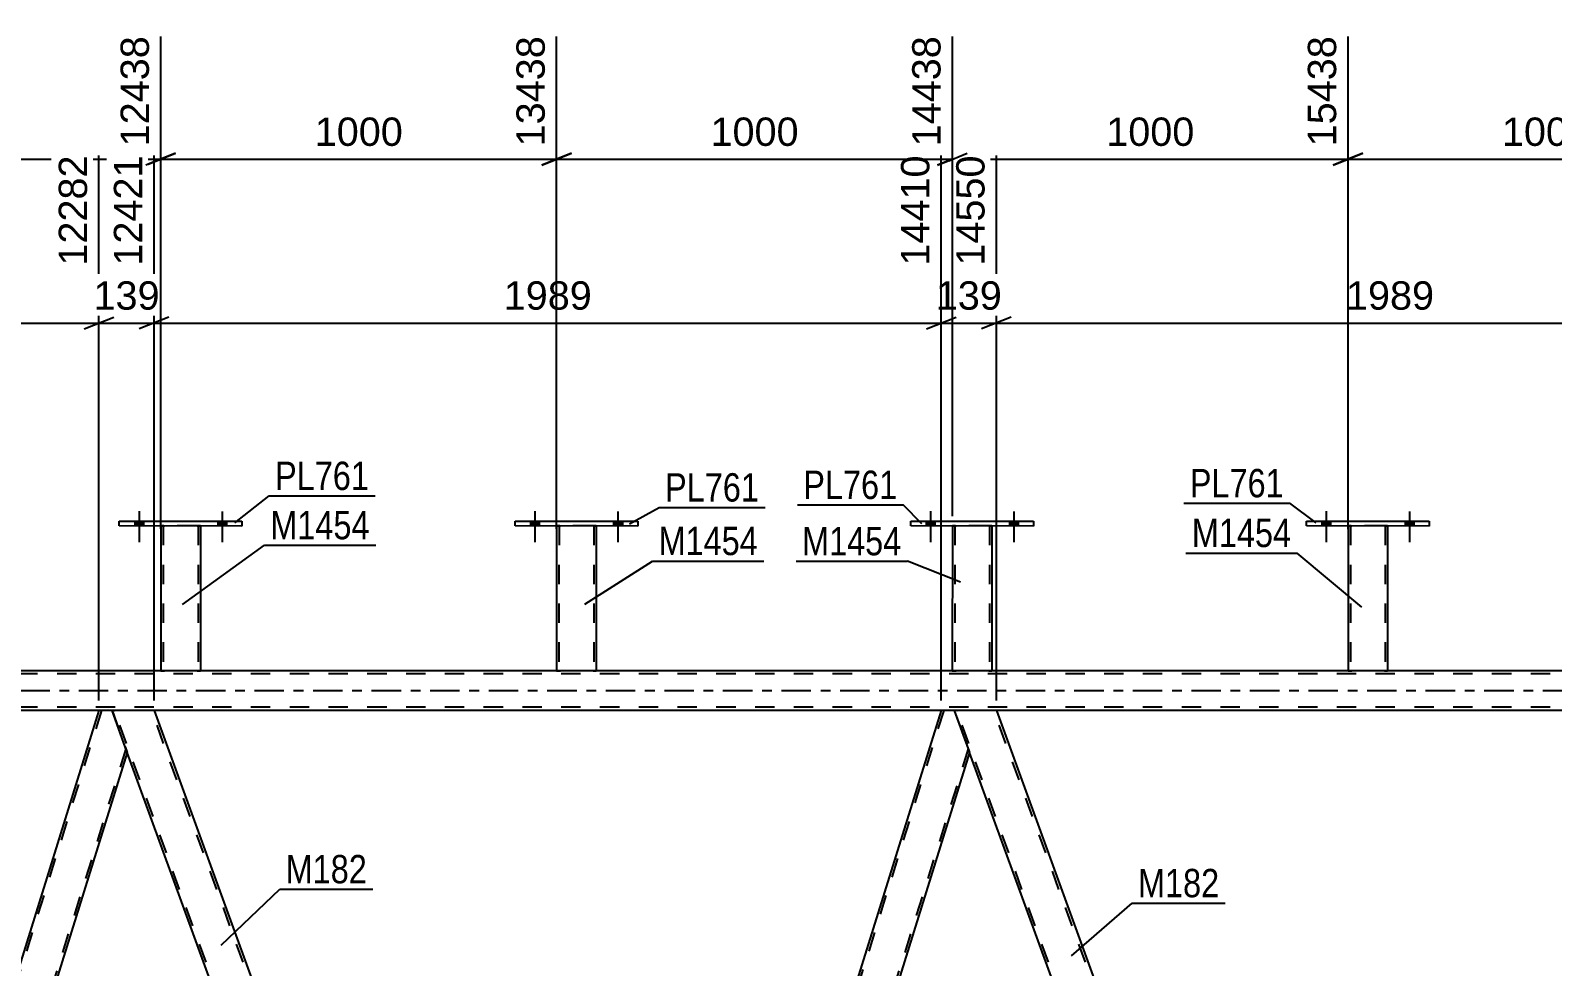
# Model space of a CAD drawing. Header units: millimetres. Extents: x 0 to 841, y 0 to 594.
# Drawn here: x 528.3 to 682.2, y 406.6 to 501.2 of the extents above; entities that cross this region are included whole.
import ezdxf

# ---------------------------------------------------------------- set-up
doc = ezdxf.new("R2010")
doc.units = ezdxf.units.MM
doc.linetypes.add('DXK_LINE_DOT2', pattern=[3.9198, 1.9599, -1.9599])
doc.linetypes.add('DXK_LINE_DOT3', pattern=[5.9187, 2.979, -0.9799, 0.9799, -0.9799])
doc.styles.add('Arial', font='ARIAL.TTF', dxfattribs={"height": 0.2})
doc.styles.add('Arial Narrow', font='ARIALN.TTF', dxfattribs={"height": 0.2})

# ---------------------------------------------------------------- blocks, each defined once
blk = doc.blocks.new('Part-318891418-4508 - 4466')
at = {"color": 7, "linetype": 'DXK_LINE_DOT2'}
for p, q in [((764.22, 436.19), (89.29, 436.19)), ((764.22, 436.51), (101.49, 436.51)), ((545.48, 436.51), (541.48, 436.51)), ((585.48, 436.51), (581.48, 436.51)), ((625.48, 436.51), (621.48, 436.51)), ((665.48, 436.51), (661.48, 436.51)), ((764.22, 432.83), (89.29, 432.83)), ((540.8, 432.51), (535.23, 432.51)), ((625.94, 432.51), (620.36, 432.51))]:
    blk.add_line(p, q, dxfattribs=at)
at = {"color": 2, "linetype": 'Continuous'}
for p, q in [((541.48, 436.51), (505.48, 436.51)), ((581.48, 436.51), (545.48, 436.51)), ((621.48, 436.51), (585.48, 436.51)), ((661.48, 436.51), (625.48, 436.51)), ((701.48, 436.51), (665.48, 436.51)), ((535.23, 432.51), (455.67, 432.51)), ((620.36, 432.51), (540.8, 432.51)), ((705.5, 432.51), (625.94, 432.51))]:
    blk.add_line(p, q, dxfattribs=at)
at = {"color": 7, "linetype": 'DXK_LINE_DOT3'}
blk.add_line((89.29, 434.51), (774.02, 434.51), dxfattribs=at)
blk = doc.blocks.new('Part-318891418-4589 - 4466')
at = {"color": 2, "linetype": 'Continuous'}
for p, q in [((661.48, 451.15), (661.48, 436.51)), ((665.48, 451.14), (665.48, 436.51)), ((661.51, 436.51), (661.48, 436.51)), ((661.62, 436.51), (661.51, 436.51)), ((661.77, 436.51), (661.62, 436.51)), ((665.18, 436.51), (661.77, 436.51)), ((665.34, 436.51), (665.18, 436.51)), ((665.44, 436.51), (665.34, 436.51)), ((665.48, 436.51), (665.44, 436.51))]:
    blk.add_line(p, q, dxfattribs=at)
at = {"color": 7, "linetype": 'DXK_LINE_DOT2'}
for p, q in [((661.48, 451.15), (661.48, 451.15)), ((661.48, 451.15), (661.48, 451.15)), ((661.48, 451.15), (661.48, 451.15)), ((661.52, 451.15), (661.48, 451.15)), ((661.48, 451.15), (661.52, 451.15)), ((661.62, 451.15), (661.52, 451.15)), ((661.52, 451.15), (661.62, 451.15)), ((661.78, 451.15), (661.62, 451.15)), ((661.62, 451.15), (661.78, 451.15)), ((661.72, 451.15), (661.72, 451.15)), ((661.72, 451.15), (661.72, 436.51)), ((661.74, 451.15), (661.72, 451.15)), ((661.72, 451.15), (661.74, 451.15)), ((661.79, 451.15), (661.74, 451.15)), ((661.74, 451.15), (661.79, 451.15)), ((665.19, 451.15), (661.78, 451.15)), ((665.19, 451.15), (661.78, 451.15)), ((665.09, 451.15), (661.79, 451.15)), ((661.79, 451.15), (661.87, 451.15)), ((665.17, 451.15), (661.87, 451.15)), ((665.17, 451.15), (665.09, 451.15)), ((665.22, 451.15), (665.17, 451.15)), ((665.17, 451.15), (665.22, 451.15)), ((665.19, 451.15), (665.34, 451.15)), ((665.34, 451.15), (665.19, 451.15)), ((665.24, 451.15), (665.22, 451.15)), ((665.22, 451.15), (665.24, 451.15)), ((665.24, 451.15), (665.24, 451.15)), ((665.24, 451.15), (665.24, 436.51)), ((665.34, 451.15), (665.45, 451.15)), ((665.45, 451.15), (665.34, 451.15)), ((665.45, 451.15), (665.48, 451.15)), ((665.48, 451.15), (665.45, 451.15)), ((665.48, 451.15), (665.48, 451.15)), ((665.48, 451.15), (665.48, 451.14)), ((665.48, 451.14), (665.48, 451.15)), ((661.48, 436.51), (661.51, 436.51)), ((661.51, 436.51), (661.62, 436.51)), ((661.62, 436.51), (661.77, 436.51)), ((661.74, 436.51), (661.72, 436.51)), ((661.72, 436.51), (661.74, 436.51)), ((661.79, 436.51), (661.74, 436.51)), ((661.74, 436.51), (661.77, 436.51)), ((665.18, 436.51), (661.77, 436.51)), ((661.77, 436.51), (661.79, 436.51)), ((665.09, 436.51), (661.79, 436.51)), ((661.79, 436.51), (661.87, 436.51)), ((665.17, 436.51), (661.87, 436.51)), ((665.17, 436.51), (665.09, 436.51)), ((665.22, 436.51), (665.17, 436.51)), ((665.17, 436.51), (665.22, 436.51)), ((665.18, 436.51), (665.34, 436.51)), ((665.24, 436.51), (665.22, 436.51)), ((665.22, 436.51), (665.24, 436.51)), ((665.34, 436.51), (665.44, 436.51)), ((665.44, 436.51), (665.48, 436.51))]:
    blk.add_line(p, q, dxfattribs=at)
blk = doc.blocks.new('Part-318891418-4534 - 4466')
at = {"color": 2, "linetype": 'Continuous'}
for p, q in [((657.28, 451.15), (657.28, 451.63)), ((657.28, 451.63), (669.68, 451.62)), ((669.68, 451.14), (657.28, 451.15)), ((669.68, 451.62), (669.68, 451.14))]:
    blk.add_line(p, q, dxfattribs=at)
blk = doc.blocks.new('Part-318891418-4703 - 4466')
at = {"color": 2, "linetype": 'Continuous'}
for p, q in [((577.29, 451.15), (577.29, 451.63)), ((577.29, 451.63), (589.69, 451.62)), ((589.69, 451.14), (577.29, 451.15)), ((589.69, 451.62), (589.69, 451.14))]:
    blk.add_line(p, q, dxfattribs=at)
blk = doc.blocks.new('Bolt-318891418-4606 - 4466')
at = {"linetype": 'Continuous'}
for points in [[(538.84, 451.15), (539.72, 451.15), (539.72, 451.63), (538.84, 451.63)], [(547.24, 451.14), (548.12, 451.14), (548.12, 451.62), (547.24, 451.62)]]:
    blk.add_hatch(color=1, dxfattribs=at).paths.add_polyline_path(points)
at = {"color": 1, "linetype": 'Continuous'}
for p, q in [((539.28, 452.63), (539.28, 449.51)), ((547.68, 452.62), (547.68, 449.5)), ((538.84, 451.63), (538.84, 451.15)), ((539.72, 451.63), (539.72, 451.15)), ((547.24, 451.62), (547.24, 451.14)), ((548.12, 451.62), (548.12, 451.14))]:
    blk.add_line(p, q, dxfattribs=at)
blk = doc.blocks.new('Bolt-318891418-4607 - 4466')
at = {"linetype": 'Continuous'}
for points in [[(538.84, 451.15), (539.72, 451.15), (539.72, 451.63), (538.84, 451.63)], [(547.24, 451.14), (548.12, 451.14), (548.12, 451.62), (547.24, 451.62)]]:
    blk.add_hatch(color=1, dxfattribs=at).paths.add_polyline_path(points)
at = {"color": 1, "linetype": 'Continuous'}
for p, q in [((539.28, 452.63), (539.28, 449.51)), ((547.68, 452.62), (547.68, 449.5)), ((538.84, 451.63), (538.84, 451.15)), ((539.72, 451.63), (539.72, 451.15)), ((547.24, 451.62), (547.24, 451.14)), ((548.12, 451.62), (548.12, 451.14))]:
    blk.add_line(p, q, dxfattribs=at)
blk = doc.blocks.new('Bolt-318891418-4608 - 4466')
at = {"linetype": 'Continuous'}
for points in [[(578.85, 451.15), (579.73, 451.15), (579.73, 451.63), (578.85, 451.63)], [(587.25, 451.14), (588.13, 451.14), (588.13, 451.62), (587.25, 451.62)]]:
    blk.add_hatch(color=1, dxfattribs=at).paths.add_polyline_path(points)
at = {"color": 1, "linetype": 'Continuous'}
for p, q in [((579.29, 452.63), (579.29, 449.51)), ((587.69, 452.62), (587.69, 449.5)), ((578.85, 451.63), (578.85, 451.15)), ((579.73, 451.63), (579.73, 451.15)), ((587.25, 451.62), (587.25, 451.14)), ((588.13, 451.62), (588.13, 451.14))]:
    blk.add_line(p, q, dxfattribs=at)
blk = doc.blocks.new('Bolt-318891418-4609 - 4466')
at = {"linetype": 'Continuous'}
for points in [[(578.85, 451.15), (579.73, 451.15), (579.73, 451.63), (578.85, 451.63)], [(587.25, 451.14), (588.13, 451.14), (588.13, 451.62), (587.25, 451.62)]]:
    blk.add_hatch(color=1, dxfattribs=at).paths.add_polyline_path(points)
at = {"color": 1, "linetype": 'Continuous'}
for p, q in [((579.29, 452.63), (579.29, 449.51)), ((587.69, 452.62), (587.69, 449.5)), ((578.85, 451.63), (578.85, 451.15)), ((579.73, 451.63), (579.73, 451.15)), ((587.25, 451.62), (587.25, 451.14)), ((588.13, 451.62), (588.13, 451.14))]:
    blk.add_line(p, q, dxfattribs=at)
blk = doc.blocks.new('Bolt-318891418-4610 - 4466')
at = {"linetype": 'Continuous'}
for points in [[(658.84, 451.15), (659.72, 451.15), (659.72, 451.63), (658.84, 451.63)], [(667.24, 451.14), (668.12, 451.14), (668.12, 451.62), (667.24, 451.62)]]:
    blk.add_hatch(color=1, dxfattribs=at).paths.add_polyline_path(points)
at = {"color": 1, "linetype": 'Continuous'}
for p, q in [((659.28, 452.63), (659.28, 449.51)), ((667.68, 452.62), (667.68, 449.5)), ((658.84, 451.63), (658.84, 451.15)), ((659.72, 451.63), (659.72, 451.15)), ((667.24, 451.62), (667.24, 451.14)), ((668.12, 451.62), (668.12, 451.14))]:
    blk.add_line(p, q, dxfattribs=at)
blk = doc.blocks.new('Part-318891418-4688 - 4466')
at = {"color": 2, "linetype": 'Continuous'}
for p, q in [((541.48, 451.15), (541.48, 436.51)), ((545.48, 451.14), (545.48, 436.51)), ((541.51, 436.51), (541.48, 436.51)), ((541.62, 436.51), (541.51, 436.51)), ((541.77, 436.51), (541.62, 436.51)), ((545.18, 436.51), (541.77, 436.51)), ((545.34, 436.51), (545.18, 436.51)), ((545.44, 436.51), (545.34, 436.51)), ((545.48, 436.51), (545.44, 436.51))]:
    blk.add_line(p, q, dxfattribs=at)
at = {"color": 7, "linetype": 'DXK_LINE_DOT2'}
for p, q in [((541.48, 451.15), (541.48, 451.15)), ((541.48, 451.15), (541.48, 451.15)), ((541.48, 451.15), (541.48, 451.15)), ((541.52, 451.15), (541.48, 451.15)), ((541.48, 451.15), (541.52, 451.15)), ((541.62, 451.15), (541.52, 451.15)), ((541.52, 451.15), (541.62, 451.15)), ((541.78, 451.15), (541.62, 451.15)), ((541.62, 451.15), (541.78, 451.15)), ((541.72, 451.15), (541.72, 451.15)), ((541.72, 451.15), (541.72, 436.51)), ((541.74, 451.15), (541.72, 451.15)), ((541.72, 451.15), (541.74, 451.15)), ((541.79, 451.15), (541.74, 451.15)), ((541.74, 451.15), (541.79, 451.15)), ((545.19, 451.15), (541.78, 451.15)), ((545.19, 451.15), (541.78, 451.15)), ((545.09, 451.15), (541.79, 451.15)), ((541.79, 451.15), (541.87, 451.15)), ((545.17, 451.15), (541.87, 451.15)), ((545.17, 451.15), (545.09, 451.15)), ((545.22, 451.15), (545.17, 451.15)), ((545.17, 451.15), (545.22, 451.15)), ((545.19, 451.15), (545.34, 451.15)), ((545.34, 451.15), (545.19, 451.15)), ((545.24, 451.15), (545.22, 451.15)), ((545.22, 451.15), (545.24, 451.15)), ((545.24, 451.15), (545.24, 451.15)), ((545.24, 451.15), (545.24, 436.51)), ((545.34, 451.15), (545.45, 451.15)), ((545.45, 451.15), (545.34, 451.15)), ((545.45, 451.15), (545.48, 451.15)), ((545.48, 451.15), (545.45, 451.15)), ((545.48, 451.15), (545.48, 451.15)), ((545.48, 451.15), (545.48, 451.14)), ((545.48, 451.14), (545.48, 451.15)), ((541.48, 436.51), (541.51, 436.51)), ((541.51, 436.51), (541.62, 436.51)), ((541.62, 436.51), (541.77, 436.51)), ((541.74, 436.51), (541.72, 436.51)), ((541.72, 436.51), (541.74, 436.51)), ((541.79, 436.51), (541.74, 436.51)), ((541.74, 436.51), (541.77, 436.51)), ((545.18, 436.51), (541.77, 436.51)), ((541.77, 436.51), (541.79, 436.51)), ((545.09, 436.51), (541.79, 436.51)), ((541.79, 436.51), (541.87, 436.51)), ((545.17, 436.51), (541.87, 436.51)), ((545.17, 436.51), (545.09, 436.51)), ((545.22, 436.51), (545.17, 436.51)), ((545.17, 436.51), (545.22, 436.51)), ((545.18, 436.51), (545.34, 436.51)), ((545.24, 436.51), (545.22, 436.51)), ((545.22, 436.51), (545.24, 436.51)), ((545.34, 436.51), (545.44, 436.51)), ((545.44, 436.51), (545.48, 436.51))]:
    blk.add_line(p, q, dxfattribs=at)
blk = doc.blocks.new('Part-318891418-4693 - 4466')
at = {"color": 2, "linetype": 'Continuous'}
for p, q in [((537.28, 451.15), (537.28, 451.63)), ((537.28, 451.63), (549.68, 451.62)), ((549.68, 451.14), (537.28, 451.15)), ((549.68, 451.62), (549.68, 451.14))]:
    blk.add_line(p, q, dxfattribs=at)
blk = doc.blocks.new('Part-318891418-4698 - 4466')
at = {"color": 2, "linetype": 'Continuous'}
for p, q in [((581.49, 451.15), (581.48, 436.51)), ((585.49, 451.14), (585.48, 436.51)), ((581.52, 436.51), (581.48, 436.51)), ((581.62, 436.51), (581.52, 436.51)), ((581.78, 436.51), (581.62, 436.51)), ((585.19, 436.51), (581.78, 436.51)), ((585.34, 436.51), (585.19, 436.51)), ((585.45, 436.51), (585.34, 436.51)), ((585.48, 436.51), (585.45, 436.51))]:
    blk.add_line(p, q, dxfattribs=at)
at = {"color": 7, "linetype": 'DXK_LINE_DOT2'}
for p, q in [((581.49, 451.15), (581.49, 451.15)), ((581.49, 451.15), (581.49, 451.15)), ((581.49, 451.15), (581.49, 451.15)), ((581.52, 451.15), (581.49, 451.15)), ((581.49, 451.15), (581.52, 451.15)), ((581.63, 451.15), (581.52, 451.15)), ((581.52, 451.15), (581.63, 451.15)), ((581.78, 451.15), (581.63, 451.15)), ((581.63, 451.15), (581.78, 451.15)), ((581.73, 451.15), (581.72, 436.51)), ((581.73, 451.15), (581.73, 451.15)), ((581.75, 451.15), (581.73, 451.15)), ((581.73, 451.15), (581.75, 451.15)), ((581.8, 451.15), (581.75, 451.15)), ((581.75, 451.15), (581.8, 451.15)), ((585.19, 451.15), (581.78, 451.15)), ((585.19, 451.15), (581.78, 451.15)), ((585.1, 451.15), (581.8, 451.15)), ((581.8, 451.15), (581.88, 451.15)), ((585.18, 451.15), (581.88, 451.15)), ((585.18, 451.15), (585.1, 451.15)), ((585.23, 451.15), (585.18, 451.15)), ((585.18, 451.15), (585.23, 451.15)), ((585.19, 451.15), (585.35, 451.15)), ((585.35, 451.15), (585.19, 451.15)), ((585.25, 451.15), (585.23, 451.15)), ((585.23, 451.15), (585.25, 451.15)), ((585.25, 451.15), (585.24, 436.51)), ((585.25, 451.15), (585.25, 451.15)), ((585.35, 451.15), (585.45, 451.15)), ((585.45, 451.15), (585.35, 451.15)), ((585.45, 451.15), (585.49, 451.15)), ((585.49, 451.15), (585.45, 451.15)), ((585.49, 451.15), (585.49, 451.15)), ((585.49, 451.15), (585.49, 451.14)), ((585.49, 451.14), (585.49, 451.15)), ((581.48, 436.51), (581.52, 436.51)), ((581.52, 436.51), (581.62, 436.51)), ((581.62, 436.51), (581.78, 436.51)), ((581.74, 436.51), (581.72, 436.51)), ((581.72, 436.51), (581.74, 436.51)), ((581.79, 436.51), (581.74, 436.51)), ((581.74, 436.51), (581.78, 436.51)), ((585.19, 436.51), (581.78, 436.51)), ((581.78, 436.51), (581.79, 436.51)), ((585.09, 436.51), (581.79, 436.51)), ((581.79, 436.51), (581.87, 436.51)), ((585.17, 436.51), (581.87, 436.51)), ((585.17, 436.51), (585.09, 436.51)), ((585.22, 436.51), (585.17, 436.51)), ((585.17, 436.51), (585.22, 436.51)), ((585.19, 436.51), (585.34, 436.51)), ((585.24, 436.51), (585.22, 436.51)), ((585.22, 436.51), (585.24, 436.51)), ((585.34, 436.51), (585.45, 436.51)), ((585.45, 436.51), (585.48, 436.51))]:
    blk.add_line(p, q, dxfattribs=at)
blk = doc.blocks.new('Part-318891418-4708 - 4466')
at = {"color": 2, "linetype": 'Continuous'}
for p, q in [((617.29, 451.15), (617.29, 451.63)), ((617.29, 451.63), (629.69, 451.62)), ((629.69, 451.14), (617.29, 451.15)), ((629.69, 451.62), (629.69, 451.14))]:
    blk.add_line(p, q, dxfattribs=at)
blk = doc.blocks.new('Bolt-318891418-4719 - 4466')
at = {"linetype": 'Continuous'}
for points in [[(658.84, 451.15), (659.72, 451.15), (659.72, 451.63), (658.84, 451.63)], [(667.24, 451.14), (668.12, 451.14), (668.12, 451.62), (667.24, 451.62)]]:
    blk.add_hatch(color=1, dxfattribs=at).paths.add_polyline_path(points)
at = {"color": 1, "linetype": 'Continuous'}
for p, q in [((659.28, 452.63), (659.28, 449.51)), ((667.68, 452.62), (667.68, 449.5)), ((658.84, 451.63), (658.84, 451.15)), ((659.72, 451.63), (659.72, 451.15)), ((667.24, 451.62), (667.24, 451.14)), ((668.12, 451.62), (668.12, 451.14))]:
    blk.add_line(p, q, dxfattribs=at)
blk = doc.blocks.new('Bolt-318891418-4720 - 4466')
at = {"linetype": 'Continuous'}
for points in [[(618.85, 451.15), (619.73, 451.15), (619.73, 451.63), (618.85, 451.63)], [(627.25, 451.14), (628.13, 451.14), (628.13, 451.62), (627.25, 451.62)]]:
    blk.add_hatch(color=1, dxfattribs=at).paths.add_polyline_path(points)
at = {"color": 1, "linetype": 'Continuous'}
for p, q in [((619.29, 452.63), (619.29, 449.51)), ((627.69, 452.62), (627.69, 449.5)), ((618.85, 451.63), (618.85, 451.15)), ((619.73, 451.63), (619.73, 451.15)), ((627.25, 451.62), (627.25, 451.14)), ((628.13, 451.62), (628.13, 451.14))]:
    blk.add_line(p, q, dxfattribs=at)
blk = doc.blocks.new('Bolt-318891418-4721 - 4466')
at = {"linetype": 'Continuous'}
for points in [[(618.85, 451.15), (619.73, 451.15), (619.73, 451.63), (618.85, 451.63)], [(627.25, 451.14), (628.13, 451.14), (628.13, 451.62), (627.25, 451.62)]]:
    blk.add_hatch(color=1, dxfattribs=at).paths.add_polyline_path(points)
at = {"color": 1, "linetype": 'Continuous'}
for p, q in [((619.29, 452.63), (619.29, 449.51)), ((627.69, 452.62), (627.69, 449.5)), ((618.85, 451.63), (618.85, 451.15)), ((619.73, 451.63), (619.73, 451.15)), ((627.25, 451.62), (627.25, 451.14)), ((628.13, 451.62), (628.13, 451.14))]:
    blk.add_line(p, q, dxfattribs=at)
blk = doc.blocks.new('Part-318891418-4726 - 4466')
at = {"color": 2, "linetype": 'Continuous'}
for p, q in [((621.49, 451.15), (621.48, 436.51)), ((625.49, 451.14), (625.48, 436.51)), ((621.52, 436.51), (621.48, 436.51)), ((621.62, 436.51), (621.52, 436.51)), ((621.78, 436.51), (621.62, 436.51)), ((625.19, 436.51), (621.78, 436.51)), ((625.34, 436.51), (625.19, 436.51)), ((625.45, 436.51), (625.34, 436.51)), ((625.48, 436.51), (625.45, 436.51))]:
    blk.add_line(p, q, dxfattribs=at)
at = {"color": 7, "linetype": 'DXK_LINE_DOT2'}
for p, q in [((621.49, 451.15), (621.49, 451.15)), ((621.49, 451.15), (621.49, 451.15)), ((621.49, 451.15), (621.49, 451.15)), ((621.52, 451.15), (621.49, 451.15)), ((621.49, 451.15), (621.52, 451.15)), ((621.63, 451.15), (621.52, 451.15)), ((621.52, 451.15), (621.63, 451.15)), ((621.78, 451.15), (621.63, 451.15)), ((621.63, 451.15), (621.78, 451.15)), ((621.73, 451.15), (621.72, 436.51)), ((621.73, 451.15), (621.73, 451.15)), ((621.75, 451.15), (621.73, 451.15)), ((621.73, 451.15), (621.75, 451.15)), ((621.8, 451.15), (621.75, 451.15)), ((621.75, 451.15), (621.8, 451.15)), ((625.19, 451.15), (621.78, 451.15)), ((625.19, 451.15), (621.78, 451.15)), ((625.1, 451.15), (621.8, 451.15)), ((621.8, 451.15), (621.88, 451.15)), ((625.18, 451.15), (621.88, 451.15)), ((625.18, 451.15), (625.1, 451.15)), ((625.23, 451.15), (625.18, 451.15)), ((625.18, 451.15), (625.23, 451.15)), ((625.19, 451.15), (625.35, 451.15)), ((625.35, 451.15), (625.19, 451.15)), ((625.25, 451.15), (625.23, 451.15)), ((625.23, 451.15), (625.25, 451.15)), ((625.25, 451.15), (625.24, 436.51)), ((625.25, 451.15), (625.25, 451.15)), ((625.35, 451.15), (625.45, 451.15)), ((625.45, 451.15), (625.35, 451.15)), ((625.45, 451.15), (625.49, 451.15)), ((625.49, 451.15), (625.45, 451.15)), ((625.49, 451.15), (625.49, 451.15)), ((625.49, 451.15), (625.49, 451.14)), ((625.49, 451.14), (625.49, 451.15)), ((621.48, 436.51), (621.52, 436.51)), ((621.52, 436.51), (621.62, 436.51)), ((621.62, 436.51), (621.78, 436.51)), ((621.74, 436.51), (621.72, 436.51)), ((621.72, 436.51), (621.74, 436.51)), ((621.79, 436.51), (621.74, 436.51)), ((621.74, 436.51), (621.78, 436.51)), ((625.19, 436.51), (621.78, 436.51)), ((621.78, 436.51), (621.79, 436.51)), ((625.09, 436.51), (621.79, 436.51)), ((621.79, 436.51), (621.87, 436.51)), ((625.17, 436.51), (621.87, 436.51)), ((625.17, 436.51), (625.09, 436.51)), ((625.22, 436.51), (625.17, 436.51)), ((625.17, 436.51), (625.22, 436.51)), ((625.19, 436.51), (625.34, 436.51)), ((625.24, 436.51), (625.22, 436.51)), ((625.22, 436.51), (625.24, 436.51)), ((625.34, 436.51), (625.45, 436.51)), ((625.45, 436.51), (625.48, 436.51))]:
    blk.add_line(p, q, dxfattribs=at)
blk = doc.blocks.new('Part-318891418-4772 - 4466')
at = {"color": 2, "linetype": 'Continuous'}
for p, q in [((625.94, 432.51), (621.68, 432.51)), ((625.94, 432.51), (668.3, 316.1)), ((664.05, 316.1), (623.23, 428.26))]:
    blk.add_line(p, q, dxfattribs=at)
at = {"color": 7, "linetype": 'DXK_LINE_DOT2'}
for p, q in [((621.68, 432.51), (623.23, 428.26)), ((666.06, 311.29), (621.94, 432.51)), ((621.94, 432.51), (621.96, 432.51)), ((669.8, 311.29), (625.68, 432.51)), ((665.8, 311.29), (664.05, 316.1)), ((670.06, 311.29), (668.3, 316.1)), ((670.06, 311.29), (665.8, 311.29))]:
    blk.add_line(p, q, dxfattribs=at)
blk = doc.blocks.new('Part-318891418-4786 - 4466')
at = {"color": 2, "linetype": 'Continuous'}
for p, q in [((620.36, 432.51), (583.66, 314.76)), ((621.68, 432.51), (620.36, 432.51)), ((621.68, 432.51), (623.23, 428.26)), ((623.23, 428.26), (586.77, 311.29)), ((584.92, 311.29), (583.66, 314.76))]:
    blk.add_line(p, q, dxfattribs=at)
at = {"color": 7, "linetype": 'DXK_LINE_DOT2'}
for p, q in [((620.61, 432.51), (583.8, 314.39)), ((623.09, 428.63), (586.52, 311.29)), ((586.77, 311.29), (584.92, 311.29))]:
    blk.add_line(p, q, dxfattribs=at)
blk = doc.blocks.new('Part-318891418-4791 - 4466')
at = {"color": 7, "linetype": 'DXK_LINE_DOT2'}
for p, q in [((705.75, 432.51), (668.93, 314.39)), ((705.54, 432.51), (705.53, 432.51)), ((705.53, 432.51), (706.81, 432.51)), ((706.96, 432.11), (706.81, 432.51)), ((708.23, 428.63), (671.65, 311.29)), ((669.21, 316.1), (668.79, 314.76)), ((673.4, 316.1), (671.9, 311.29)), ((670.06, 311.29), (668.79, 314.76)), ((671.9, 311.29), (670.06, 311.29))]:
    blk.add_line(p, q, dxfattribs=at)
at = {"color": 2, "linetype": 'Continuous'}
for p, q in [((705.5, 432.51), (669.21, 316.1)), ((705.53, 432.51), (705.5, 432.51)), ((706.96, 432.11), (708.36, 428.26)), ((708.36, 428.26), (673.4, 316.1))]:
    blk.add_line(p, q, dxfattribs=at)
blk = doc.blocks.new('Part-318891418-4811 - 4466')
at = {"color": 7, "linetype": 'DXK_LINE_DOT2'}
for p, q in [((535.48, 432.51), (498.66, 314.39)), ((537.96, 428.63), (501.38, 311.29)), ((498.95, 316.1), (498.53, 314.76)), ((503.14, 316.1), (501.63, 311.29)), ((499.79, 311.29), (498.53, 314.76)), ((501.63, 311.29), (499.79, 311.29))]:
    blk.add_line(p, q, dxfattribs=at)
at = {"color": 2, "linetype": 'Continuous'}
for p, q in [((535.23, 432.51), (498.95, 316.1)), ((536.55, 432.51), (535.23, 432.51)), ((538.09, 428.26), (536.55, 432.51)), ((538.09, 428.26), (503.14, 316.1))]:
    blk.add_line(p, q, dxfattribs=at)
blk = doc.blocks.new('Part-318891418-4843 - 4466')
at = {"color": 2, "linetype": 'Continuous'}
for p, q in [((540.8, 432.51), (536.55, 432.51)), ((540.8, 432.51), (583.66, 314.76)), ((580.67, 311.29), (538.09, 428.26))]:
    blk.add_line(p, q, dxfattribs=at)
at = {"color": 7, "linetype": 'DXK_LINE_DOT2'}
for p, q in [((536.55, 432.51), (538.09, 428.26)), ((580.92, 311.29), (536.8, 432.51)), ((536.8, 432.51), (536.82, 432.51)), ((584.67, 311.29), (540.55, 432.51)), ((584.92, 311.29), (583.66, 314.76)), ((584.92, 311.29), (580.67, 311.29))]:
    blk.add_line(p, q, dxfattribs=at)
blk = doc.blocks.new('StraightDimension-318891418-5527 - 4466')
at = {"color": 7, "linetype": 'Continuous'}
for p, q in [((621.49, 452.15), (621.49, 500.61)), ((661.48, 450.82), (661.48, 500.61)), ((622.99, 488.8), (619.99, 487.6)), ((621.49, 488.2), (661.48, 488.2)), ((659.98, 487.6), (662.98, 488.8))]:
    blk.add_line(p, q, dxfattribs=at)
at = {"color": 0, "linetype": 'Continuous'}
blk.add_wipeout([(660.88, 501.21), (656.68, 501.21), (656.68, 488.9), (660.88, 488.9)], dxfattribs=at)
at = {"color": 0}
blk.add_wipeout([(646.53, 488.95), (646.53, 493.15), (636.44, 493.15), (636.44, 488.95)], dxfattribs=at)
at = {"color": 3, "linetype": 'Continuous', "style": 'Arial'}
blk.add_text('15438', height=2.865, rotation=90.0002, dxfattribs=at).set_placement((660.28, 489.5))
at = {"color": 3, "style": 'Arial'}
blk.add_text('1000', height=2.865, dxfattribs=at).set_placement((637.04, 489.55))
blk = doc.blocks.new('StraightDimension-318891418-5551 - 4466')
at = {"color": 7, "linetype": 'Continuous'}
for p, q in [((501.49, 451.56), (501.49, 500.61)), ((541.48, 450.86), (541.48, 500.61)), ((502.99, 488.8), (499.99, 487.6)), ((501.49, 488.2), (541.48, 488.2)), ((539.98, 487.6), (542.98, 488.8))]:
    blk.add_line(p, q, dxfattribs=at)
at = {"color": 0, "linetype": 'Continuous'}
blk.add_wipeout([(540.88, 501.21), (536.68, 501.21), (536.68, 488.9), (540.88, 488.9)], dxfattribs=at)
at = {"color": 0}
blk.add_wipeout([(526.53, 488.95), (526.53, 493.15), (516.44, 493.15), (516.44, 488.95)], dxfattribs=at)
at = {"color": 3, "linetype": 'Continuous', "style": 'Arial'}
blk.add_text('12438', height=2.865, rotation=90.0002, dxfattribs=at).set_placement((540.28, 489.5))
at = {"color": 3, "style": 'Arial'}
blk.add_text('1000', height=2.865, dxfattribs=at).set_placement((517.04, 489.55))
blk = doc.blocks.new('StraightDimension-318891418-5335 - 4466')
at = {"color": 7, "linetype": 'Continuous'}
for p, q in [((455.67, 433.51), (455.67, 488.57)), ((535.23, 433.51), (535.23, 488.57)), ((457.17, 472.25), (454.17, 471.05)), ((455.67, 471.65), (535.23, 471.65)), ((533.73, 471.05), (536.73, 472.25))]:
    blk.add_line(p, q, dxfattribs=at)
at = {"color": 0, "linetype": 'Continuous'}
blk.add_wipeout([(534.63, 489.17), (530.43, 489.17), (530.43, 476.85), (534.63, 476.85)], dxfattribs=at)
at = {"color": 0}
blk.add_wipeout([(500.5, 472.4), (500.5, 476.6), (490.4, 476.6), (490.4, 472.4)], dxfattribs=at)
at = {"color": 3, "linetype": 'Continuous', "style": 'Arial'}
blk.add_text('12282', height=2.865, rotation=90.0002, dxfattribs=at).set_placement((534.03, 477.45))
at = {"color": 3, "style": 'Arial'}
blk.add_text('1989', height=2.865, dxfattribs=at).set_placement((491, 473))
blk = doc.blocks.new('StraightDimension-318891418-5263 - 4466')
at = {"color": 7, "linetype": 'Continuous'}
for p, q in [((625.94, 433.51), (625.94, 488.57)), ((705.5, 433.51), (705.5, 488.57)), ((627.44, 472.25), (624.44, 471.05)), ((625.94, 471.65), (705.5, 471.65)), ((704, 471.05), (707, 472.25))]:
    blk.add_line(p, q, dxfattribs=at)
at = {"color": 0, "linetype": 'Continuous'}
blk.add_wipeout([(704.9, 489.17), (700.7, 489.17), (700.7, 476.85), (704.9, 476.85)], dxfattribs=at)
at = {"color": 0}
blk.add_wipeout([(670.76, 472.4), (670.76, 476.6), (660.67, 476.6), (660.67, 472.4)], dxfattribs=at)
at = {"color": 3, "linetype": 'Continuous', "style": 'Arial'}
blk.add_text('16539', height=2.865, rotation=90.0002, dxfattribs=at).set_placement((704.3, 477.45))
at = {"color": 3, "style": 'Arial'}
blk.add_text('1989', height=2.865, dxfattribs=at).set_placement((661.27, 473))
blk = doc.blocks.new('StraightDimension-318891418-5281 - 4466')
at = {"color": 7, "linetype": 'Continuous'}
for p, q in [((620.36, 433.51), (620.36, 488.57)), ((625.94, 433.51), (625.94, 488.57)), ((618.86, 471.05), (621.86, 472.25)), ((620.36, 471.65), (625.94, 471.65)), ((627.44, 472.25), (624.44, 471.05))]:
    blk.add_line(p, q, dxfattribs=at)
at = {"color": 0}
blk.add_wipeout([(627.09, 472.4), (627.09, 476.6), (619.21, 476.6), (619.21, 472.4)], dxfattribs=at)
at = {"color": 3, "style": 'Arial'}
blk.add_text('139', height=2.865, dxfattribs=at).set_placement((619.81, 473))
at = {"color": 0, "linetype": 'Continuous'}
blk.add_wipeout([(625.34, 489.17), (621.14, 489.17), (621.14, 476.85), (625.34, 476.85)], dxfattribs=at)
at = {"color": 3, "linetype": 'Continuous', "style": 'Arial'}
blk.add_text('14550', height=2.865, rotation=90.0002, dxfattribs=at).set_placement((624.74, 477.45))
blk = doc.blocks.new('StraightDimension-318891418-5299 - 4466')
at = {"color": 7, "linetype": 'Continuous'}
for p, q in [((540.8, 433.51), (540.8, 488.57)), ((620.36, 433.51), (620.36, 488.57)), ((542.3, 472.25), (539.3, 471.05)), ((540.8, 471.65), (620.36, 471.65)), ((618.86, 471.05), (621.86, 472.25))]:
    blk.add_line(p, q, dxfattribs=at)
at = {"color": 0, "linetype": 'Continuous'}
blk.add_wipeout([(619.76, 489.17), (615.56, 489.17), (615.56, 476.85), (619.76, 476.85)], dxfattribs=at)
at = {"color": 0}
blk.add_wipeout([(585.63, 472.4), (585.63, 476.6), (575.54, 476.6), (575.54, 472.4)], dxfattribs=at)
at = {"color": 3, "linetype": 'Continuous', "style": 'Arial'}
blk.add_text('14410', height=2.865, rotation=90.0002, dxfattribs=at).set_placement((619.16, 477.45))
at = {"color": 3, "style": 'Arial'}
blk.add_text('1989', height=2.865, dxfattribs=at).set_placement((576.14, 473))
blk = doc.blocks.new('StraightDimension-318891418-5317 - 4466')
at = {"color": 7, "linetype": 'Continuous'}
for p, q in [((535.23, 433.51), (535.23, 488.57)), ((540.8, 433.51), (540.8, 488.57)), ((533.73, 471.05), (536.73, 472.25)), ((535.23, 471.65), (540.8, 471.65)), ((542.3, 472.25), (539.3, 471.05))]:
    blk.add_line(p, q, dxfattribs=at)
at = {"color": 0}
blk.add_wipeout([(541.95, 472.4), (541.95, 476.6), (534.08, 476.6), (534.08, 472.4)], dxfattribs=at)
at = {"color": 3, "style": 'Arial'}
blk.add_text('139', height=2.865, dxfattribs=at).set_placement((534.68, 473))
at = {"color": 0, "linetype": 'Continuous'}
blk.add_wipeout([(540.2, 489.17), (536, 489.17), (536, 476.85), (540.2, 476.85)], dxfattribs=at)
at = {"color": 3, "linetype": 'Continuous', "style": 'Arial'}
blk.add_text('12421', height=2.865, rotation=90.0002, dxfattribs=at).set_placement((539.6, 477.45))
blk = doc.blocks.new('StraightDimension-318891418-5519 - 4466')
at = {"color": 7, "linetype": 'Continuous'}
for p, q in [((661.48, 450.82), (661.48, 500.61)), ((701.48, 449.67), (701.48, 500.61)), ((662.98, 488.8), (659.98, 487.6)), ((661.48, 488.2), (701.48, 488.2)), ((699.98, 487.6), (702.98, 488.8))]:
    blk.add_line(p, q, dxfattribs=at)
at = {"color": 0, "linetype": 'Continuous'}
blk.add_wipeout([(700.88, 501.21), (696.68, 501.21), (696.68, 488.9), (700.88, 488.9)], dxfattribs=at)
at = {"color": 0}
blk.add_wipeout([(686.53, 488.95), (686.53, 493.15), (676.43, 493.15), (676.43, 488.95)], dxfattribs=at)
at = {"color": 3, "linetype": 'Continuous', "style": 'Arial'}
blk.add_text('16438', height=2.865, rotation=90.0002, dxfattribs=at).set_placement((700.28, 489.5))
at = {"color": 3, "style": 'Arial'}
blk.add_text('1000', height=2.865, dxfattribs=at).set_placement((677.03, 489.55))
blk = doc.blocks.new('StraightDimension-318891418-5535 - 4466')
at = {"color": 7, "linetype": 'Continuous'}
for p, q in [((581.49, 450.84), (581.49, 500.61)), ((621.49, 452.15), (621.49, 500.61)), ((582.99, 488.8), (579.99, 487.6)), ((581.49, 488.2), (621.49, 488.2)), ((619.99, 487.6), (622.99, 488.8))]:
    blk.add_line(p, q, dxfattribs=at)
at = {"color": 0, "linetype": 'Continuous'}
blk.add_wipeout([(620.89, 501.21), (616.69, 501.21), (616.69, 488.9), (620.89, 488.9)], dxfattribs=at)
at = {"color": 0}
blk.add_wipeout([(606.53, 488.95), (606.53, 493.15), (596.44, 493.15), (596.44, 488.95)], dxfattribs=at)
at = {"color": 3, "linetype": 'Continuous', "style": 'Arial'}
blk.add_text('14438', height=2.865, rotation=90.0002, dxfattribs=at).set_placement((620.29, 489.5))
at = {"color": 3, "style": 'Arial'}
blk.add_text('1000', height=2.865, dxfattribs=at).set_placement((597.04, 489.55))
blk = doc.blocks.new('StraightDimension-318891418-5543 - 4466')
at = {"color": 7, "linetype": 'Continuous'}
for p, q in [((541.48, 450.86), (541.48, 500.61)), ((581.49, 450.84), (581.49, 500.61)), ((542.98, 488.8), (539.98, 487.6)), ((541.48, 488.2), (581.49, 488.2)), ((579.99, 487.6), (582.99, 488.8))]:
    blk.add_line(p, q, dxfattribs=at)
at = {"color": 0, "linetype": 'Continuous'}
blk.add_wipeout([(580.89, 501.21), (576.69, 501.21), (576.69, 488.9), (580.89, 488.9)], dxfattribs=at)
at = {"color": 0}
blk.add_wipeout([(566.53, 488.95), (566.53, 493.15), (556.44, 493.15), (556.44, 488.95)], dxfattribs=at)
at = {"color": 3, "linetype": 'Continuous', "style": 'Arial'}
blk.add_text('13438', height=2.865, rotation=90.0002, dxfattribs=at).set_placement((580.29, 489.5))
at = {"color": 3, "style": 'Arial'}
blk.add_text('1000', height=2.865, dxfattribs=at).set_placement((557.04, 489.55))
blk = doc.blocks.new('StraightDimension-318891418-5693 - 4466')
at = {"color": 7, "linetype": 'Continuous'}
for p, q in [((808.23, 450.61), (807.03, 453.61)), ((760.41, 452.11), (810.03, 452.11)), ((807.63, 300.9), (807.63, 452.11)), ((807.03, 302.4), (808.23, 299.4)), ((669.94, 300.9), (810.03, 300.9))]:
    blk.add_line(p, q, dxfattribs=at)
at = {"color": 0}
blk.add_wipeout([(806.88, 381.55), (802.68, 381.55), (802.68, 371.46), (806.88, 371.46)], dxfattribs=at)
at = {"color": 3, "style": 'Arial'}
blk.add_text('3780', height=2.865, rotation=90.0002, dxfattribs=at).set_placement((806.28, 372.06))
blk = doc.blocks.new('Mark-318891418-4585 - 4466')
at = {"color": 0}
blk.add_wipeout([(655.74, 449.01), (655.74, 452.01), (645.69, 452.01), (645.69, 449.01)], dxfattribs=at)
blk.add_wipeout([(655.74, 449.01), (655.74, 452.01), (645.69, 452.01), (645.69, 449.01)], dxfattribs=at)
at = {"color": 30, "linetype": 'Continuous'}
for p in [(645.09, 448.41), (662.86, 442.95)]:
    blk.add_line(p, (656.34, 448.41), dxfattribs=at)
at = {"color": 3, "style": 'Arial Narrow'}
blk.add_text('M1454', height=2.863, dxfattribs=at).set_placement((645.69, 449.01))
blk = doc.blocks.new('Mark-318891418-4530 - 4466')
at = {"color": 0}
blk.add_wipeout([(655, 454.04), (655, 457.04), (645.49, 457.04), (645.49, 454.04)], dxfattribs=at)
blk.add_wipeout([(655, 454.04), (655, 457.04), (645.49, 457.04), (645.49, 454.04)], dxfattribs=at)
at = {"color": 30, "linetype": 'Continuous'}
for p in [(644.89, 453.44), (658.25, 451.47)]:
    blk.add_line(p, (655.6, 453.44), dxfattribs=at)
at = {"color": 3, "style": 'Arial Narrow'}
blk.add_text('PL761', height=2.863, dxfattribs=at).set_placement((645.49, 454.04))
blk = doc.blocks.new('Mark-318891418-4689 - 4466')
at = {"color": 0}
blk.add_wipeout([(562.54, 454.78), (562.54, 457.78), (553.03, 457.78), (553.03, 454.78)], dxfattribs=at)
blk.add_wipeout([(562.54, 454.78), (562.54, 457.78), (553.03, 457.78), (553.03, 454.78)], dxfattribs=at)
at = {"color": 30, "linetype": 'Continuous'}
for p, q in [((548.97, 451.45), (552.43, 454.18)), ((552.43, 454.18), (563.14, 454.18))]:
    blk.add_line(p, q, dxfattribs=at)
at = {"color": 3, "style": 'Arial Narrow'}
blk.add_text('PL761', height=2.863, dxfattribs=at).set_placement((553.03, 454.78))
blk = doc.blocks.new('Mark-318891418-4684 - 4466')
at = {"color": 0}
blk.add_wipeout([(562.6, 449.8), (562.6, 452.8), (552.55, 452.8), (552.55, 449.8)], dxfattribs=at)
blk.add_wipeout([(562.6, 449.8), (562.6, 452.8), (552.55, 452.8), (552.55, 449.8)], dxfattribs=at)
at = {"color": 30, "linetype": 'Continuous'}
for p, q in [((543.67, 443.21), (551.95, 449.2)), ((551.95, 449.2), (563.2, 449.2))]:
    blk.add_line(p, q, dxfattribs=at)
at = {"color": 3, "style": 'Arial Narrow'}
blk.add_text('M1454', height=2.863, dxfattribs=at).set_placement((552.55, 449.8))
blk = doc.blocks.new('Mark-318891418-4694 - 4466')
at = {"color": 0}
blk.add_wipeout([(601.84, 448.2), (601.84, 451.2), (591.79, 451.2), (591.79, 448.2)], dxfattribs=at)
blk.add_wipeout([(601.84, 448.2), (601.84, 451.2), (591.79, 451.2), (591.79, 448.2)], dxfattribs=at)
at = {"color": 30, "linetype": 'Continuous'}
for p, q in [((584.35, 443.25), (591.19, 447.6)), ((591.19, 447.6), (602.44, 447.6))]:
    blk.add_line(p, q, dxfattribs=at)
at = {"color": 3, "style": 'Arial Narrow'}
blk.add_text('M1454', height=2.863, dxfattribs=at).set_placement((591.79, 448.2))
blk = doc.blocks.new('Mark-318891418-4699 - 4466')
at = {"color": 0}
blk.add_wipeout([(601.95, 453.61), (601.95, 456.61), (592.45, 456.61), (592.45, 453.61)], dxfattribs=at)
blk.add_wipeout([(601.95, 453.61), (601.95, 456.61), (592.45, 456.61), (592.45, 453.61)], dxfattribs=at)
at = {"color": 30, "linetype": 'Continuous'}
for p, q in [((588.87, 451.36), (591.85, 453.01)), ((591.85, 453.01), (602.55, 453.01))]:
    blk.add_line(p, q, dxfattribs=at)
at = {"color": 3, "style": 'Arial Narrow'}
blk.add_text('PL761', height=2.863, dxfattribs=at).set_placement((592.45, 453.61))
blk = doc.blocks.new('Mark-318891418-4704 - 4466')
at = {"color": 0}
blk.add_wipeout([(615.93, 453.87), (615.93, 456.87), (606.42, 456.87), (606.42, 453.87)], dxfattribs=at)
blk.add_wipeout([(615.93, 453.87), (615.93, 456.87), (606.42, 456.87), (606.42, 453.87)], dxfattribs=at)
at = {"color": 30, "linetype": 'Continuous'}
for p in [(605.82, 453.27), (618.4, 451.37)]:
    blk.add_line(p, (616.53, 453.27), dxfattribs=at)
at = {"color": 3, "style": 'Arial Narrow'}
blk.add_text('PL761', height=2.863, dxfattribs=at).set_placement((606.42, 453.87))
blk = doc.blocks.new('Mark-318891418-4722 - 4466')
at = {"color": 0}
blk.add_wipeout([(616.34, 448.18), (616.34, 451.18), (606.29, 451.18), (606.29, 448.18)], dxfattribs=at)
blk.add_wipeout([(616.34, 448.18), (616.34, 451.18), (606.29, 451.18), (606.29, 448.18)], dxfattribs=at)
at = {"color": 30, "linetype": 'Continuous'}
for p in [(605.69, 447.58), (622.31, 445.45)]:
    blk.add_line(p, (616.94, 447.58), dxfattribs=at)
at = {"color": 3, "style": 'Arial Narrow'}
blk.add_text('M1454', height=2.863, dxfattribs=at).set_placement((606.29, 448.18))
blk = doc.blocks.new('Mark-318891418-4768 - 4466')
at = {"color": 0}
blk.add_wipeout([(648.47, 413.63), (648.47, 416.63), (640.25, 416.63), (640.25, 413.63)], dxfattribs=at)
blk.add_wipeout([(648.47, 413.63), (648.47, 416.63), (640.25, 416.63), (640.25, 413.63)], dxfattribs=at)
at = {"color": 30, "linetype": 'Continuous'}
for p, q in [((633.54, 407.7), (639.65, 413.03)), ((639.65, 413.03), (649.07, 413.03))]:
    blk.add_line(p, q, dxfattribs=at)
at = {"color": 3, "style": 'Arial Narrow'}
blk.add_text('M182', height=2.863, dxfattribs=at).set_placement((640.25, 413.63))
blk = doc.blocks.new('Mark-318891418-4839 - 4466')
at = {"color": 0}
blk.add_wipeout([(562.32, 415.04), (562.32, 418.04), (554.1, 418.04), (554.1, 415.04)], dxfattribs=at)
blk.add_wipeout([(562.32, 415.04), (562.32, 418.04), (554.1, 418.04), (554.1, 415.04)], dxfattribs=at)
at = {"color": 30, "linetype": 'Continuous'}
for p, q in [((547.57, 408.78), (553.5, 414.44)), ((553.5, 414.44), (562.92, 414.44))]:
    blk.add_line(p, q, dxfattribs=at)
at = {"color": 3, "style": 'Arial Narrow'}
blk.add_text('M182', height=2.863, dxfattribs=at).set_placement((554.1, 415.04))

msp = doc.modelspace()

# ---------------------------------------------------------------- block references
for name in ['Bolt-318891418-4606 - 4466', 'Bolt-318891418-4607 - 4466', 'Bolt-318891418-4608 - 4466', 'Bolt-318891418-4609 - 4466', 'Bolt-318891418-4720 - 4466', 'Bolt-318891418-4721 - 4466', 'Bolt-318891418-4610 - 4466', 'Bolt-318891418-4719 - 4466', 'Part-318891418-4693 - 4466', 'Part-318891418-4688 - 4466', 'Part-318891418-4703 - 4466', 'Part-318891418-4698 - 4466', 'Part-318891418-4708 - 4466', 'Part-318891418-4726 - 4466', 'Part-318891418-4534 - 4466', 'Part-318891418-4589 - 4466', 'Part-318891418-4508 - 4466', 'Part-318891418-4811 - 4466', 'Part-318891418-4843 - 4466', 'Part-318891418-4786 - 4466', 'Part-318891418-4772 - 4466', 'Part-318891418-4791 - 4466']:
    msp.add_blockref(name, (0, 0))

# ---------------------------------------------------------------- next in the draw order: block references
for name in ['StraightDimension-318891418-5551 - 4466', 'StraightDimension-318891418-5527 - 4466', 'Mark-318891418-4839 - 4466', 'Mark-318891418-4768 - 4466']:
    msp.add_blockref(name, (0, 0))

# ---------------------------------------------------------------- next in the draw order: block references
for name in ['StraightDimension-318891418-5335 - 4466', 'StraightDimension-318891418-5263 - 4466']:
    msp.add_blockref(name, (0, 0))

# ---------------------------------------------------------------- next in the draw order: block references
for name in ['StraightDimension-318891418-5519 - 4466', 'StraightDimension-318891418-5281 - 4466']:
    msp.add_blockref(name, (0, 0))

# ---------------------------------------------------------------- next in the draw order: block references
for name in ['StraightDimension-318891418-5299 - 4466', 'StraightDimension-318891418-5693 - 4466', 'Mark-318891418-4585 - 4466']:
    msp.add_blockref(name, (0, 0))

# ---------------------------------------------------------------- next in the draw order: block references
for name in ['StraightDimension-318891418-5535 - 4466', 'StraightDimension-318891418-5317 - 4466', 'Mark-318891418-4530 - 4466']:
    msp.add_blockref(name, (0, 0))

# ---------------------------------------------------------------- next in the draw order: block references
for name in ['StraightDimension-318891418-5543 - 4466', 'Mark-318891418-4704 - 4466', 'Mark-318891418-4694 - 4466']:
    msp.add_blockref(name, (0, 0))

# ---------------------------------------------------------------- next in the draw order: block references
for name in ['Mark-318891418-4689 - 4466', 'Mark-318891418-4699 - 4466', 'Mark-318891418-4722 - 4466']:
    msp.add_blockref(name, (0, 0))

# ---------------------------------------------------------------- next in the draw order: block references
msp.add_blockref('Mark-318891418-4684 - 4466', (0, 0))

doc.saveas('drawing.dxf')
